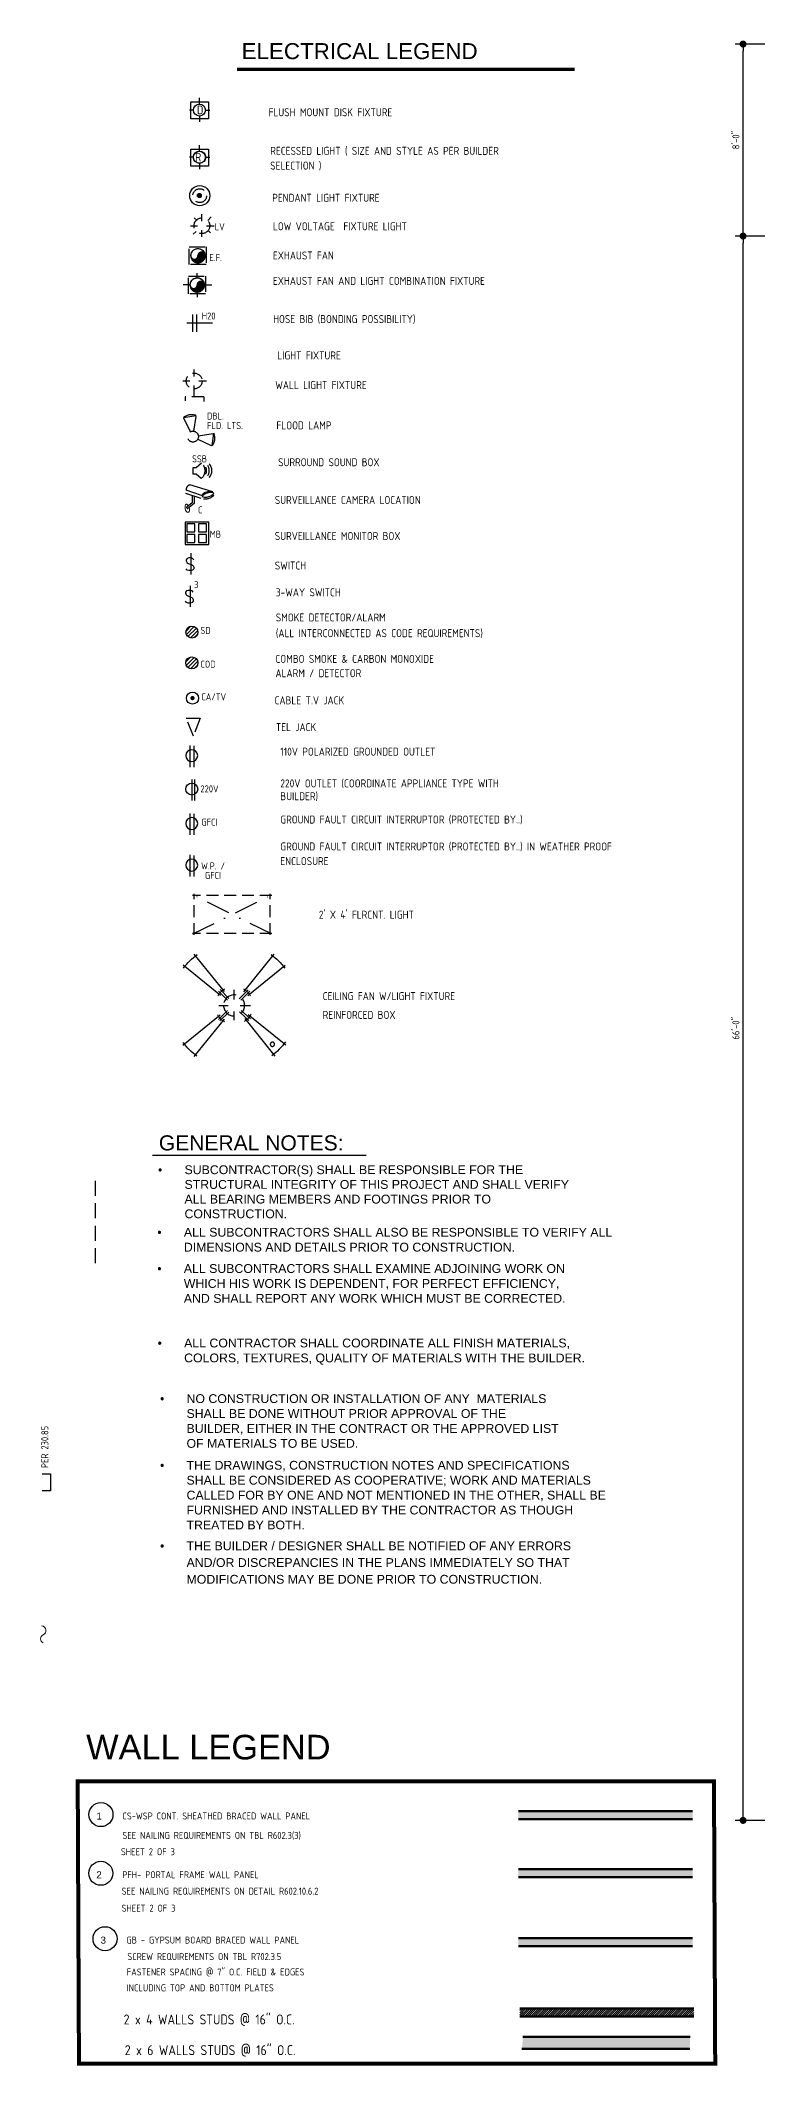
# Model space of a CAD drawing. Header units: feet. Extents: x 57903 to 63568, y -124112 to -112262.
# Drawn here: x 57903 to 58261, y -113311 to -112299 of the extents above; entities that cross this region are included whole.
import ezdxf

# ---------------------------------------------------------------- set-up
doc = ezdxf.new("R2010")
doc.units = ezdxf.units.FT
doc.header["$LTSCALE"] = 30
doc.header["$MEASUREMENT"] = 0
for name, pattern in [('DASHDOT', [1, 0.5, -0.25, 0, -0.25]), ('HIDDEN', [0.375, 0.25, -0.125]), ('Solid', [0]), ('WIRE', [2.9, 2.5, -0.2, 0, -0.2])]:
    doc.linetypes.add(name, pattern=pattern)
for name, color, linetype in [('DIM', 4, 'Continuous'), ('ELECTRICAL', 164, 'HIDDEN'), ('TEXT', 7, 'Continuous')]:
    doc.layers.add(name, color=color, linetype=linetype)
for name, color, linetype, lineweight in [('DIMS', 137, 'Continuous', 15), ('DOORTEXT', 253, 'Continuous', 20), ('FIXTURES', 2, 'Continuous', 15), ('HATCH', 123, 'Continuous', 0), ('L1', 251, 'Continuous', 13), ('PLN LBLS', 7, 'Continuous', 40), ('ROOM LBLS', 253, 'Continuous', 30), ('WALLS', 7, 'Continuous', 60)]:
    doc.layers.add(name, color=color, linetype=linetype, lineweight=lineweight)
doc.styles.add('ARCH', font='ARCHITXT.SHX')
doc.styles.add('ROMANS', font='romans')
doc.styles.add('SWIS72', font='swissel.ttf', dxfattribs={"height": 4.5})
doc.styles.add('TEXT1', font='ARCHITXT.shx')
doc.dimstyles.new('ARCHITECTURAL', dxfattribs={"dimtxt": 3.5, "dimasz": 3.5, "dimexe": 4, "dimexo": 2, "dimgap": 1.5, "dimtad": 1, "dimdec": 1, "dimzin": 3, "dimdsep": 46, "dimlunit": 4, "dimtxsty": 'ARCH', "dimblk": 'DOT', "dimcen": 0.0625, "dimadec": 0, "dimazin": 0, "dimtfac": 1, "dimtdec": 1, "dimtix": 1, "dimtofl": 0, "dimtmove": 1, "dimatfit": 2, "dimldrblk": 'DOTSMALL', "dimfxl": 1, "dimtolj": 1, "dimtzin": 0, "dimarcsym": 0})

# ---------------------------------------------------------------- blocks, each defined once
blk = doc.blocks.new('_Dot')
at = {"layer": 'DIMS', "color": 0, "lineweight": -2}
blk.add_line((-0.5, 0), (-1, 0), dxfattribs=at)
at = {"layer": 'DIMS', "color": 0, "const_width": 0.5}
blk.add_lwpolyline([(-0.25, 0, 1), (0.25, 0, 1)], format="xyb", close=True, dxfattribs=at)
blk = doc.blocks.new('*D499')
at = {"layer": 'Defpoints', "color": 0, "linetype": 'Solid', "transparency": 16777216}
for p in [(58253.9, -112396.9), (58319.9, -112396.9), (58319.9, -113188.9)]:
    blk.add_point(p, dxfattribs=at)
at = {"layer": 'DIMS', "color": 0, "linetype": 'Solid', "lineweight": -2, "transparency": 16777216}
for p, q in [((58317.9, -112396.9), (58249.9, -112396.9)), ((58253.9, -113185.4), (58253.9, -112400.4)), ((58317.9, -113188.9), (58249.9, -113188.9))]:
    blk.add_line(p, q, dxfattribs=at)
at = {"layer": 'DIMS', "color": 0, "linetype": 'Solid', "lineweight": -2, "transparency": 16777216, "xscale": 3.5, "yscale": 3.5, "zscale": 3.5}
for p, rotation in [((58253.9, -112396.9), 90), ((58253.9, -113188.9), 270)]:
    blk.add_blockref('_Dot', p, dxfattribs=dict(at, rotation=rotation))
at = {"layer": 'DIMS', "color": 0, "linetype": 'Solid', "transparency": 16777216, "insert": (58250.3, -112792.9), "char_height": 3.5, "attachment_point": 5, "rotation": 90, "style": 'ARCH'}
blk.add_mtext('\\A1;66\'-0"', dxfattribs=at)
blk = doc.blocks.new('_DotSmall')
at = {"layer": 'DIMS', "color": 0, "const_width": 0.5}
blk.add_lwpolyline([(-0.0625, 0, 1), (0.0625, 0, 1)], format="xyb", close=True, dxfattribs=at)
blk = doc.blocks.new('*D500')
at = {"layer": 'Defpoints', "color": 0, "linetype": 'Solid', "transparency": 16777216}
for p in [(58253.9, -112300.9), (58319.9, -112300.9), (58319.9, -112396.9)]:
    blk.add_point(p, dxfattribs=at)
at = {"layer": 'DIMS', "color": 0, "linetype": 'Solid', "lineweight": -2, "transparency": 16777216}
for p, q in [((58317.9, -112300.9), (58249.9, -112300.9)), ((58253.9, -112393.4), (58253.9, -112304.4)), ((58317.9, -112396.9), (58249.9, -112396.9))]:
    blk.add_line(p, q, dxfattribs=at)
at = {"layer": 'DIMS', "color": 0, "linetype": 'Solid', "lineweight": -2, "transparency": 16777216, "xscale": 3.5, "yscale": 3.5, "zscale": 3.5}
for p, rotation in [((58253.9, -112300.9), 90), ((58253.9, -112396.9), 270)]:
    blk.add_blockref('_Dot', p, dxfattribs=dict(at, rotation=rotation))
at = {"layer": 'DIMS', "color": 0, "linetype": 'Solid', "transparency": 16777216, "insert": (58250.3, -112348.9), "char_height": 3.5, "attachment_point": 5, "rotation": 90, "style": 'ARCH'}
blk.add_mtext('\\A1;8\'-0"', dxfattribs=at)
blk = doc.blocks.new('newfan')
at = {"layer": 'ELECTRICAL', "color": 253, "linetype": 'Continuous'}
for p, q in [((-6.5, 5.2), (-24.26, 19.55)), ((-4.7, 7.04), (-19.04, 24.8)), ((5.04, 6.85), (19.38, 24.6)), ((6.77, 4.94), (24.54, 19.3)), ((-6.4, -4.14), (-24.16, -18.49)), ((-4.56, -5.95), (-18.91, -23.71)), ((4.69, -5.92), (19.03, -23.68)), ((6.52, -4.11), (24.27, -18.45))]:
    blk.add_line(p, q, dxfattribs=at)
at = {"layer": 'ELECTRICAL', "color": 253}
for p, q in [((-7.44, 7.24), (-3.16, 3.04)), ((-6.74, 7.96), (-2.46, 3.76)), ((2.66, 3.67), (7.09, 7.71)), ((3.33, 2.93), (7.76, 6.97)), ((-7.32, -6.19), (-3.12, -1.91)), ((-6.6, -6.89), (-2.4, -2.61)), ((2.5, -2.59), (6.73, -6.86)), ((3.21, -1.89), (7.44, -6.15))]:
    blk.add_line(p, q, dxfattribs=at)
at = {"layer": 'ELECTRICAL'}
for p, q in [((-7.2, 0.6), (-2.82, 0.6)), ((0.04, 7.57), (0.04, 3.46)), ((2.9, 0.6), (7.78, 0.6)), ((0.04, -2.26), (0.04, -6.74))]:
    blk.add_line(p, q, dxfattribs=at)
at = {"layer": 'ELECTRICAL', "color": 147, "linetype": 'WIRE', "ltscale": 0.5}
blk.add_circle((18.19, 19.02), 1, dxfattribs=at)
at = {"layer": 'ELECTRICAL'}
blk.add_circle((0.04, 0.6), 5, dxfattribs=at)
at = {"layer": 'ELECTRICAL', "color": 253, "linetype": 'Continuous'}
for start, end in [(126.31167, 144.0137), (35.37262, 53.07513), (216.31135, 234.01338), (306.07698, 323.77899)]:
    blk.add_arc((0.04, 0.6), 29.82, start, end, dxfattribs=at)
at = {"layer": 'ELECTRICAL', "color": 253}
for start, end in [(120.22484, 150.86621), (27.06674, 57.72654), (210.22377, 240.86513), (299.43818, 330.07887)]:
    blk.add_arc((0.04, 0.6), 9, start, end, dxfattribs=at)
blk = doc.blocks.new('OL')
at = {"layer": 'ELECTRICAL', "color": 3, "linetype": 'Continuous'}
for p, q in [((-1.02, -2.13), (-1.02, -12.12)), ((0.88, -1.91), (0.88, -12.12))]:
    blk.add_line(p, q, dxfattribs=at)
blk.add_circle((-0.07, -6.71), 2.83, dxfattribs=at)
blk = doc.blocks.new('LT')
at = {"layer": 'ELECTRICAL', "linetype": 'Continuous'}
for p, q in [((-2.83, 0), (-4.69, 0)), ((0, 2.83), (0, 5.75)), ((2.83, 0), (4.95, 0)), ((0, -2.83), (0, -5.6))]:
    blk.add_line(p, q, dxfattribs=at)
blk.add_circle((0, 0), 2.83, dxfattribs=at)
blk = doc.blocks.new('RLT')
at = {"layer": 'ELECTRICAL', "linetype": 'Continuous'}
for p, q in [((-4.13, -4.19), (-4.13, 3.91)), ((-4.13, 3.91), (4.23, 3.91)), ((4.23, 3.91), (4.23, -4.19)), ((4.23, -4.19), (-4.13, -4.19))]:
    blk.add_line(p, q, dxfattribs=at)
blk.add_circle((0, 0), 2.95, dxfattribs=at)
at = {"layer": 'ELECTRICAL'}
blk.add_blockref('LT', (0, 0), dxfattribs=at)
at = {"layer": 'ELECTRICAL', "style": 'ARCH'}
blk.add_text('R', height=4.05, dxfattribs=at).set_placement((-2.04, -1.94))
blk = doc.blocks.new('RFAN')
for p, q in [((-4.16, 3.96), (4.2, 3.96)), ((-4.16, -4.14), (-4.16, 3.96)), ((4.2, 3.96), (4.2, -4.14)), ((4.2, -4.14), (-4.16, -4.14))]:
    blk.add_line(p, q)
blk.add_circle((0, 0), 3.38)
for centre, start, end in [((0, 1.69), 90, 270), ((0, 1.69), 90, 270), ((0.14, 1.68), 85.38462, 265.38462), ((0.27, 1.67), 80.76923, 260.76923), ((0.4, 1.64), 76.15385, 256.15385), ((0.53, 1.6), 71.53846, 251.53846), ((0.66, 1.55), 66.92308, 246.92308), ((0.78, 1.49), 62.30769, 242.30769), ((0.9, 1.43), 57.69231, 237.69231), ((1.01, 1.35), 53.07692, 233.07692), ((1.12, 1.26), 48.46154, 228.46154), ((1.22, 1.17), 43.84615, 223.84615), ((1.31, 1.07), 39.23077, 219.23077), ((1.39, 0.96), 34.61538, 214.61538), ((1.46, 0.84), 30, 210), ((1.52, 0.72), 25.38462, 205.38462), ((1.58, 0.6), 20.76923, 200.76923), ((1.62, 0.47), 16.15385, 196.15385), ((1.65, 0.34), 11.53846, 191.53846), ((1.68, 0.2), 6.92308, 186.92308), ((1.69, 0.07), 2.30769, 182.30769), ((1.69, -0.07), 357.69231, 177.69231), ((1.68, -0.2), 353.07692, 173.07692), ((1.65, -0.34), 348.46154, 168.46154), ((1.62, -0.47), 343.84615, 163.84615), ((1.58, -0.6), 339.23077, 159.23077), ((1.52, -0.72), 334.61538, 154.61538), ((1.46, -0.84), 330, 150), ((1.39, -0.96), 325.38462, 145.38462), ((1.31, -1.07), 320.76923, 140.76923), ((1.22, -1.17), 316.15385, 136.15385), ((1.12, -1.26), 311.53846, 131.53846), ((1.01, -1.35), 306.92308, 126.92308), ((0.9, -1.43), 302.30769, 122.30769), ((0.78, -1.49), 297.69231, 117.69231), ((0.66, -1.55), 293.07692, 113.07692), ((0.53, -1.6), 288.46154, 108.46154), ((0.4, -1.64), 283.84615, 103.84615), ((0.27, -1.67), 279.23077, 99.23077), ((0.14, -1.68), 274.61538, 94.61538), ((0, -1.69), 270, 90)]:
    blk.add_arc(centre, 1.69, start, end)
blk = doc.blocks.new('A$C77C01C99')
at = {"layer": 'ELECTRICAL'}
for p, q in [((7.2, 12.7), (7.2, 17.2)), ((0, 9.9), (4.4, 9.9)), ((7.2, 0), (7.2, 7)), ((10.1, 9.9), (14.9, 9.9)), ((13.2, 0), (1.6, 0))]:
    blk.add_line(p, q, dxfattribs=at)
blk.add_circle((7.2, 9.9), 4.99, dxfattribs=at)
blk = doc.blocks.new('SW')
at = {"layer": 'ELECTRICAL', "color": 2, "linetype": 'Continuous'}
blk.add_line((0, 10.08), (0, 0), dxfattribs=at)
at = {"layer": 'ELECTRICAL', "color": 2, "linetype": 'Continuous', "style": 'ROMANS'}
blk.add_text('S', height=6, dxfattribs=at).set_placement((-2.94, 1.86))
blk = doc.blocks.new('FLUOR')
at = {"layer": 'ELECTRICAL', "linetype": 'HIDDEN'}
for p, q in [((-24, 13), (-24, -13)), ((24, 13), (24, -13)), ((-25, 12), (25, 12)), ((-25, -12), (25, -12))]:
    blk.add_line(p, q, dxfattribs=at)
at = {"layer": 'ELECTRICAL', "color": 9, "linetype": 'DASHDOT'}
for p, q in [((-24.9, 12.4), (24.9, -12.4)), ((24.9, 12.4), (-24.9, -12.4))]:
    blk.add_line(p, q, dxfattribs=at)

msp = doc.modelspace()

# ---------------------------------------------------------------- hatches: boundary and pattern name
at = {"layer": 'ELECTRICAL'}
h = msp.add_hatch(dxfattribs=at)
h.set_pattern_fill('ANSI31', color=256, scale=0.792786, style=0)
h.set_pattern_definition([(45, (46017.62894, -87331.45153), (-0.07007306506, 0.07007306506), [])])
h.paths.add_polyline_path([(57981.1, -112376.59, 1), (57983.06, -112376.59, 1)])
h = msp.add_hatch(dxfattribs=at)
h.set_pattern_fill('ANSI31', color=256, scale=10.544057, style=0)
h.set_pattern_definition([(45, (57152.1133, -118234.1093), (-0.93197177, 0.93197177), [])])
h.paths.add_polyline_path([(57975.38, -112594.85, 1), (57981.35, -112594.85, 1)])
h = msp.add_hatch(dxfattribs=at)
h.set_pattern_fill('ANSI31', color=256, scale=10.544057, style=0)
h.set_pattern_definition([(45, (57152.0817, -118249.5031), (-0.93197177, 0.93197177), [])])
h.paths.add_polyline_path([(57981.32, -112610.25, 1), (57975.35, -112610.25, 1)])
at = {"layer": 'HATCH', "linetype": 'Solid'}
for points in [[(58228.7, -113184.29), (58141.59, -113184.29), (58141.59, -113188.29), (58228.7, -113188.29)], [(58228.7, -113213.35), (58141.59, -113213.35), (58141.59, -113217.35), (58228.7, -113217.35)], [(58228.7, -113247.84), (58141.59, -113247.84), (58141.59, -113251.84), (58228.7, -113251.84)]]:
    msp.add_hatch(color=256, dxfattribs=at).paths.add_polyline_path(points)
at = {"layer": 'HATCH', "ltscale": 0.5}
h = msp.add_hatch(dxfattribs=at)
h.set_pattern_fill('ANSI31', color=256, scale=6, style=0)
h.set_pattern_definition([(45, (17878.9892, -56061.9026), (-0.530330086, 0.530330086), [])])
h.paths.add_polyline_path([(58229.33, -113282.91), (58142.22, -113282.91), (58142.22, -113286.91), (58229.33, -113286.91)])
at = {"layer": 'HATCH'}
h = msp.add_hatch(color=9, dxfattribs=at)
h.dxf.hatch_style = 1
h.set_gradient(color1=(199, 200, 202), color2=(147, 149, 152), name='INVCYLINDER')
h.paths.add_polyline_path([(58227.39, -113297.06), (58143.84, -113297.06), (58143.38, -113303.06), (58227.24, -113303.06)])

# ---------------------------------------------------------------- linework, layer by layer
at = {"layer": 'DIM'}
msp.add_line((57958.6, -112856.36), (58065.56, -112856.36), dxfattribs=at)
at = {"layer": 'ELECTRICAL', "linetype": 'Continuous'}
for p, q in [((57977.78, -112338.33, 0.03), (57977.78, -112329.78, 0.03)), ((57977.78, -112329.78, 0.03), (57986.6, -112329.78, 0.03)), ((57986.6, -112329.78, 0.03), (57986.6, -112338.33, 0.03)), ((57986.6, -112338.33, 0.03), (57977.78, -112338.33, 0.03)), ((57981.03, -112417.74, 0.03), (57981.03, -112415.41, 0.03)), ((57977.47, -112421.3, 0.03), (57974, -112421.3, 0.03)), ((57981.03, -112424.86, 0.03), (57981.03, -112427.51, 0.03)), ((57984.59, -112421.3, 0.03), (57988.25, -112421.3, 0.03)), ((57982.95, -112528.13, 0.03), (57975.29, -112525.52, 0.03)), ((57983.21, -112526.53, 0.03), (57975.55, -112523.92, 0.03)), ((57988.85, -112524.67, 0.03), (57977.37, -112521.32, 0.03))]:
    msp.add_line(p, q, dxfattribs=at)
at = {"layer": 'ELECTRICAL'}
for p, q in [((57977.63, -112391.73, 0.03), (57981.1, -112391.73, 0.03)), ((57980.56, -112394.52, 0.03), (57978.98, -112395.92, 0.03)), ((57981.02, -112389.1, 0.03), (57979.58, -112387.8, 0.03)), ((57983.36, -112389.47, 0.03), (57983.36, -112385.93, 0.03)), ((57983.36, -112397.24, 0.03), (57983.36, -112393.99, 0.03)), ((57985.62, -112391.73, 0.03), (57989.48, -112391.73, 0.03)), ((57986.33, -112389.12, 0.03), (57987.98, -112387.34, 0.03)), ((57986.4, -112394.01, 0.03), (57987.65, -112395.27, 0.03)), ((57975.05, -112477.17, 0.03), (57975.05, -112479.24, 0.03)), ((57984.27, -112477.17, 0.03), (57984.27, -112479.55, 0.03)), ((57974.18, -112487.55, 0.03), (57980.55, -112486.6, 0.03)), ((57977.67, -112494.67, 0.03), (57974.18, -112487.55, 0.03)), ((57979.31, -112494.43, 0.03), (57980.55, -112486.6, 0.03)), ((57981.58, -112496.7, 0.03), (57989.41, -112495.45, 0.03)), ((57988.46, -112501.82, 0.03), (57989.41, -112495.45, 0.03)), ((57981.33, -112498.34, 0.03), (57988.46, -112501.82, 0.03)), ((57980.53, -112512.74, 0.03), (57978.82, -112512.74, 0.03)), ((57978.82, -112512.74, 0.03), (57978.82, -112515.97, 0.03)), ((57980.53, -112515.97, 0.03), (57978.82, -112515.97, 0.03)), ((57983.2, -112510.35, 0.03), (57980.53, -112512.74, 0.03)), ((57982.95, -112518.15, 0.03), (57980.53, -112515.97, 0.03)), ((57978.56, -112526.7, 0.03), (57978.56, -112530.24, 0.03)), ((57979.57, -112527.04, 0.03), (57979.57, -112530.6, 0.03)), ((57978.56, -112530.24, 0.03), (57975.75, -112532.36, 0.03)), ((57979.57, -112530.6, 0.03), (57976.18, -112533.16, 0.03)), ((57975.44, -112637.85, 0.03), (57982.58, -112637.85, 0.03)), ((57979.14, -112646.89, 0.03), (57975.44, -112637.85, 0.03)), ((57982.58, -112637.85, 0.03), (57979.14, -112646.89, 0.03)), ((57930.09, -112869.13), (57930.09, -112913.13))]:
    msp.add_line(p, q, dxfattribs=at)
at = {"layer": 'ELECTRICAL', "linetype": 'ByBlock'}
for p, q in [((57988.68, -112440.38, 0.03), (57975.79, -112440.38, 0.03)), ((57978.86, -112444.73, 0.03), (57978.86, -112436.03, 0.03)), ((57980.9, -112444.73, 0.03), (57980.9, -112436.03, 0.03))]:
    msp.add_line(p, q, dxfattribs=at)
at = {"layer": 'ELECTRICAL', "color": 3, "linetype": 'Continuous'}
for p, q in [((57978.25, -112668.47, 0.03), (57978.25, -112679.01, 0.03)), ((57979.72, -112668.47, 0.03), (57979.72, -112679.01, 0.03))]:
    msp.add_line(p, q, dxfattribs=at)
at = {"layer": 'ELECTRICAL', "linetype": 'ByBlock', "elevation": 0.03}
msp.add_lwpolyline([(57986.84, -112539.98), (57974.94, -112539.98), (57974.94, -112551.15), (57986.84, -112551.15)], close=True, dxfattribs=at)
at = {"layer": 'ELECTRICAL', "elevation": 0.03}
for points in [[(57979.86, -112540.75), (57975.81, -112540.75), (57975.81, -112544.76), (57979.86, -112544.76)], [(57979.86, -112546.04), (57975.81, -112546.04), (57975.81, -112550.06), (57979.86, -112550.06)], [(57985.67, -112540.75), (57981.62, -112540.75), (57981.62, -112544.76), (57985.67, -112544.76)], [(57985.67, -112546.04), (57981.62, -112546.04), (57981.62, -112550.06), (57985.67, -112550.06)]]:
    msp.add_lwpolyline(points, close=True, dxfattribs=at)
at = {"layer": 'ELECTRICAL', "linetype": 'ByBlock', "const_width": 1.05, "elevation": 0.03}
msp.add_lwpolyline([(57979.19, -112627.86, -1), (57978.14, -112627.86, -1)], format="xyb", close=True, dxfattribs=at)
at = {"layer": 'ELECTRICAL', "linetype": 'Continuous', "elevation": 0.03}
msp.add_lwpolyline([(57903.43, -113015.62), (57907.74, -113015.62), (57907.74, -113024.13), (57903.43, -113024.13)], dxfattribs=at)
at = {"layer": 'ELECTRICAL', "linetype": 'Continuous'}
for centre, radius in [((57982.28, -112376.69, 0.03), 5.03), ((57981.38, -112406.68, 0.03), 3.56), ((57981.03, -112421.3, 0.03), 3.56)]:
    msp.add_circle(centre, radius, dxfattribs=at)
at = {"layer": 'ELECTRICAL'}
for centre, radius in [((57982.28, -112376.69, 0.03), 3.45), ((57982.08, -112376.59, 0.03), 0.98), ((57983.36, -112391.73, 0.03), 3.95), ((57978.88, -112497.13, 0.03), 2.74)]:
    msp.add_circle(centre, radius, dxfattribs=at)
at = {"layer": 'ELECTRICAL', "color": 3, "linetype": 'Continuous'}
for centre in [(57978.36, -112594.85, 0.03), (57978.33, -112610.25, 0.03), (57978.66, -112627.86, 0.03), (57978.29, -112673.31, 0.03)]:
    msp.add_circle(centre, 2.99, dxfattribs=at)
at = {"layer": 'ELECTRICAL'}
for centre, radius, start, end in [((57978.23, -112492.83, 0.03), 6.65, 69.53001, 127.50499), ((57983.18, -112497.78, 0.03), 6.65, 322.49501, 20.46999), ((57979.95, -112514.15, 0.03), 5, 306.83289, 49.44572), ((57980.67, -112514.15, 0.03), 5, 338.66089, 21.33911), ((57982.03, -112514.15, 0.03), 5, 329.76486, 30.23514), ((57983.39, -112514.15, 0.03), 5, 317.17627, 42.82373), ((57977.75, -112523.53, 0.03), 2.24, 99.84584, 190.00115), ((57984.92, -112521.9, 0.03), 6.41, 263.68219, 315.43171), ((57976.45, -112532.5, 0.03), 0.713, 168.78952, 248.08102)]:
    msp.add_arc(centre, radius, start, end, dxfattribs=at)
at = {"layer": 'ELECTRICAL', "linetype": 'Continuous'}
msp.add_arc((57987.66, -112530.54, 0.03), 5.99, 78.56362, 138.02154, dxfattribs=at)
msp.add_ellipse((57986.41, -112526.26, 0.03), major_axis=(-2.69, -0.82), ratio=0.3889334, dxfattribs=at)
at = {"layer": 'FIXTURES'}
for centre, radius, start, end in [((57903.09, -113094), 2.31, 292.88527, 86.02703), ((57903.09, -113094), 2.31, 292.88527, 86.02703), ((57903.09, -113094), 2.31, 292.88527, 86.02703), ((57904.81, -113098.1), 2.14, 112.88527, 247.11473), ((57904.81, -113098.1), 2.14, 112.88527, 247.11473), ((57904.81, -113098.1), 2.14, 112.88527, 247.11473)]:
    msp.add_arc(centre, radius, start, end, dxfattribs=at)
at = {"layer": 'L1', "ltscale": 0.5, "const_width": 2}
msp.add_lwpolyline([(57921.28, -113169.31), (58239.35, -113169.31), (58239.97, -113310.42), (57921.91, -113310.42)], close=True, dxfattribs=at)
at = {"layer": 'L1', "linetype": 'Continuous'}
msp.add_ellipse((57976.02, -112532.98, 0.03), major_axis=(-0.46, 2.05), ratio=0.4785989, start_param=-1.013884, end_param=4.8035578, dxfattribs=at)
at = {"layer": 'PLN LBLS', "linetype": 'Continuous', "const_width": 1.69, "elevation": 0.03}
msp.add_lwpolyline([(58000.86, -112313.56), (58169.73, -112313.56)], dxfattribs=at)
at = {"layer": 'TEXT'}
for centre in [(57932.9, -113186), (57932.83, -113215.34), (57934.93, -113248.02)]:
    msp.add_circle(centre, 6, dxfattribs=at)
at = {"layer": 'WALLS', "ltscale": 0.5}
for p, q in [((58141.59, -113184.29), (58228.7, -113184.29)), ((58141.59, -113188.29), (58228.7, -113188.29)), ((58141.59, -113213.35), (58228.7, -113213.35)), ((58141.59, -113217.35), (58228.7, -113217.35)), ((58141.59, -113247.84), (58228.7, -113247.84)), ((58141.59, -113251.84), (58228.7, -113251.84)), ((58142.22, -113282.91), (58229.33, -113282.91)), ((58142.22, -113286.91), (58229.33, -113286.91))]:
    msp.add_line(p, q, dxfattribs=at)
at = {"layer": 'WALLS'}
for p, q in [((58143.38, -113303.06), (58227.24, -113303.06)), ((58143.84, -113297.06), (58227.39, -113297.06))]:
    msp.add_line(p, q, dxfattribs=at)

# ---------------------------------------------------------------- block references
at = {"layer": 'ELECTRICAL'}
for name, p, xscale, yscale, zscale in [('LT', (57982.14, -112333.9, 0.03), 1.054405688178843, 1.054405688178843, 1.054405688178843), ('RLT', (57982.14, -112357.49, 0.03), 1.054405688178843, 1.054405688178843, 1.054405688178843), ('A$C77C01C99', (57973.8, -112477.17, 0.03), 0.7927862317123751, 0.7927862317123751, 0.7927862317123751), ('SW', (57977.77, -112566.09, 0.03), 1.054405688178843, 1.054405688178843, 1.054405688178843), ('SW', (57977.48, -112582.29, 0.03), 1.054405688178843, 1.054405688178843, 1.054405688178843)]:
    msp.add_blockref(name, p, dxfattribs=dict(at, xscale=xscale, yscale=yscale, zscale=zscale))
for name, p, xscale, yscale, zscale, rotation in [('RFAN', (57981.38, -112406.68, 0.03), 1.054405688178843, 1.054405688178843, 1.054405688178843, 270), ('RFAN', (57981.03, -112421.3, 0.03), 1.054405688178843, 1.054405688178843, 1.054405688178843, 270), ('FLUOR', (57998.5, -112735.96, 0.03), 0.7908042661330942, 0.7908042661330942, 0.7908042661330942, 180)]:
    msp.add_blockref(name, p, dxfattribs=dict(at, xscale=xscale, yscale=yscale, zscale=zscale, rotation=rotation))
at = {"layer": 'ELECTRICAL', "linetype": 'ByBlock', "xscale": -1.054405688178843, "yscale": 1.054405688178843, "zscale": 1.054405688177458}
for p in [(57978.22, -112649.55, 0.03), (57978.22, -112683.48, 0.03), (57978.22, -112704.27, 0.03)]:
    msp.add_blockref('OL', p, dxfattribs=at)
at = {"layer": 'ELECTRICAL', "linetype": 'ByBlock', "xscale": -1.054405688178843, "yscale": 1.054405688178843, "zscale": 1.054405688177458, "rotation": 180}
msp.add_blockref('newfan', (57999.43, -112780.86, 0.03), dxfattribs=at)

# ---------------------------------------------------------------- texts
at = {"layer": 'DIM', "style": 'SWIS72'}
msp.add_text('GENERAL NOTES:', height=7.5292, dxfattribs=at).set_placement((57961.83, -112853.96))
at = {"layer": 'DIMS', "linetype": 'Solid', "insert": (57961.45, -112861.42), "char_height": 4.40669, "width": 209.7701, "attachment_point": 1, "style": 'SWIS72'}
msp.add_mtext('\\pxi-3,l3,t3;{\\fSymbol|b0|i0|c2|p18;·^I}SUBCONTRACTOR(S) SHALL BE RESPONSIBLE FOR THE STRUCTURAL INTEGRITY OF THIS PROJECT AND SHALL VERIFY ALL BEARING MEMBERS AND FOOTINGS PRIOR TO CONSTRUCTION.', dxfattribs=at)
at = {"layer": 'DIMS', "linetype": 'Solid', "char_height": 4.40669, "attachment_point": 1, "style": 'SWIS72'}
for s, insert, width, line_spacing_factor in [('\\pxi-3,l3,t3;{\\fSymbol|b0|i0|c2|p18;·^I}ALL SUBCONTRACTORS SHALL ALSO BE RESPONSIBLE TO VERIFY ALL DIMENSIONS AND DETAILS PRIOR TO CONSTRUCTION.', (57961.14, -112892.67), 234.619, 1.015822), ('\\pxi-3,l3,t3;{\\fSymbol|b0|i0|c2|p18;·^I}ALL SUBCONTRACTORS SHALL EXAMINE ADJOINING WORK ON WHICH HIS WORK IS DEPENDENT, FOR PERFECT EFFICIENCY, AND SHALL REPORT ANY WORK WHICH MUST BE CORRECTED.', (57961.1, -112910.81), 212.5968, 1.015822), ('\\pxi-3,l3,t3;{\\fSymbol|b0|i0|c2|p18;·^I}ALL CONTRACTOR SHALL COORDINATE ALL FINISH MATERIALS, COLORS, TEXTURES, QUALITY OF MATERIALS WITH THE BUILDER.', (57961.26, -112948.04), 217.5436, 1.015822), ('\\pxi-3,l3,t3;{\\fSymbol|b0|i0|c2|p18;·^I}NO CONSTRUCTION OR INSTALLATION OF ANY  MATERIALS SHALL BE DONE WITHOUT PRIOR APPROVAL OF THE BUILDER, EITHER IN THE CONTRACT OR THE APPROVED LIST OF MATERIALS TO BE USED.', (57962.46, -112975.84), 199.8826, 1.015822), ('\\pxi-3,l3,t3;{\\fSymbol|b0|i0|c2|p18;·^I}THE DRAWINGS, CONSTRUCTION NOTES AND SPECIFICATIONS SHALL BE CONSIDERED AS COOPERATIVE; WORK AND MATERIALS CALLED FOR BY ONE AND NOT MENTIONED IN THE OTHER, SHALL BE FURNISHED AND INSTALLED BY THE CONTRACTOR AS THOUGH TREATED BY BOTH.', (57962.46, -113009.16), 223.2141, 1.015822), ('\\pxi-3,l3,t3;{\\fSymbol|b0|i0|c2|p18;·^I}THE BUILDER / DESIGNER SHALL BE NOTIFIED OF ANY ERRORS AND/OR DISCREPANCIES IN THE PLANS IMMEDIATELY SO THAT MODIFICATIONS MAY BE DONE PRIOR TO CONSTRUCTION.', (57962.46, -113049.44), 225.3171, 1.138167)]:
    msp.add_mtext(s, dxfattribs=dict(at, insert=insert, width=width, line_spacing_factor=line_spacing_factor))
at = {"layer": 'DOORTEXT', "color": 7, "style": 'TEXT1'}
for s, height, p in [('FLUSH MOUNT DISK FIXTURE', 4, (58016.7, -112337.01, 0.03)), ('PENDANT LIGHT FIXTURE ', 4, (58018.49, -112379.76, 0.03)), ('LV', 3.5, (57989.8, -112394.01, 0.03)), ('LOW VOLTAGE  FIXTURE LIGHT ', 4, (58018.87, -112394.01, 0.03)), ('EXHAUST FAN', 4, (58018.87, -112408.59, 0.03)), ('E.F.', 3.5, (57987.1, -112409.39, 0.03)), ('EXHAUST FAN AND LIGHT COMBINATION FIXTURE ', 4, (58018.87, -112421.32, 0.03)), ('H20', 3.5, (57983.31, -112438.59, 0.03)), ('HOSE BIB (BONDING POSSIBILITY)', 4, (58018.98, -112440.38, 0.03)), ('LIGHT FIXTURE', 4, (58021.06, -112458.54, 0.03)), ('WALL LIGHT FIXTURE', 4, (58020.04, -112473.38, 0.03)), ('DBL.', 3.5, (57985.94, -112488.6, 0.03)), ('FLD. LTS.', 3.5, (57985.94, -112493.36, 0.03)), ('FLOOD LAMP', 4, (58020.62, -112493.53, 0.03)), ('SSB', 3.5, (57978.45, -112510, 0.03)), ('SURROUND SOUND BOX ', 4, (58021.49, -112511.96, 0.03)), ('SURVEILLANCE CAMERA LOCATION ', 4, (58019.81, -112530.82, 0.03)), ('C', 3.5, (57981.43, -112535.55, 0.03)), ('MB', 3.5, (57987.32, -112547.67, 0.03)), ('SURVEILLANCE MONITOR BOX', 4, (58019.81, -112548.84, 0.03)), ('SWITCH', 4, (58019.81, -112563.58, 0.03)), ('3', 3.5, (57979.51, -112572.87, 0.03)), ('3-WAY SWITCH', 4, (58020.32, -112576.97, 0.03)), ('SD', 3.5, (57982.63, -112595.75, 0.03)), ('COD', 3.5, (57982.64, -112612.66, 0.03)), ('CA/TV', 3.5, (57983.08, -112628.98, 0.03)), ('CABLE T.V JACK', 4, (58019.69, -112630.99, 0.03)), ('TEL JACK', 4, (58020.32, -112644.38, 0.03)), ('110V POLARIZED GROUNDED OUTLET', 4, (58022.58, -112656.63, 0.03)), ('220V', 3.5, (57982.62, -112674.98, 0.03)), ('GFCI', 3.5, (57983.09, -112691.61, 0.03)), ('GROUND FAULT CIRCUIT INTERRUPTOR (PROTECTED BY..)', 4, (58022.58, -112690.56, 0.03)), ('W.P. /', 3.5, (57982.95, -112713.49, 0.03)), (' GFCI', 3.5, (57982.95, -112718.22, 0.03)), ("2' X 4' FLRCNT. LIGHT ", 4, (58041.83, -112738.13, 0.03))]:
    msp.add_text(s, height=height, dxfattribs=at).set_placement(p)
at = {"layer": 'DOORTEXT', "color": 7, "linetype": 'Solid', "char_height": 4, "attachment_point": 1, "style": 'TEXT1'}
for s, insert, width, line_spacing_factor in [('RECESSED LIGHT ( SIZE AND STYLE AS PER BUILDER SELECTION )', (58017.52, -112352.28, 0.03), 121.7486, 1.108638), ('SMOKE DETECTOR/ALARM  \\P(ALL INTERCONNECTED AS CODE REQUIREMENTS)', (58020.32, -112585.55, 0.03), 151.7379, 1.17851), ('COMBO SMOKE & CARBON MONOXIDE ALARM / DETECTOR', (58020.13, -112606.25, 0.03), 94.7571, 1.074444), ('220V OUTLET (COORDINATE APPLIANCE TYPE WITH BUILDER)', (58022.58, -112668.49, 0.03), 120.6, 0.963114), ('GROUND FAULT CIRCUIT INTERRUPTOR (PROTECTED BY..) IN WEATHER PROOF ENCLOSURE', (58022.58, -112700.04, 0.03), 175.1571, 1.096065), ('CEILING FAN W/LIGHT FIXTURE REINFORCED BOX', (58043.76, -112774.85, 0.03), 93.2257, 1.40586)]:
    msp.add_mtext(s, dxfattribs=dict(at, insert=insert, width=width, line_spacing_factor=line_spacing_factor))
at = {"layer": 'ELECTRICAL', "style": 'ARCH'}
msp.add_text('D', height=4.27, dxfattribs=at).set_placement((57980.94, -112335.95, 0.03))
at = {"layer": 'ROOM LBLS', "style": 'SWIS72'}
for s, height, p in [('ELECTRICAL LEGEND', 8, (58003.23, -112308.44, 0.03)), ('WALL LEGEND', 12.2976, (57925.51, -113158.41, -0.03))]:
    msp.add_text(s, height=height, dxfattribs=at).set_placement(p)
at = {"layer": 'TEXT', "style": 'ARCH'}
msp.add_text(' PER 230.85', height=3.5, rotation=90, dxfattribs=at).set_placement((57906.59, -113014.74))
at = {"layer": 'TEXT', "style": 'SWIS72'}
for s, p in [('1', (57930.65, -113188.48)), ('2', (57930.59, -113217.82)), ('3', (57932.68, -113250.5))]:
    msp.add_text(s, height=3.5, dxfattribs=at).set_placement(p)
at = {"layer": 'TEXT', "color": 7, "style": 'TEXT1'}
for s, height, p in [('CS-WSP CONT. SHEATHED BRACED WALL PANEL', 3.5, (57943.64, -113188.44)), ('SEE NAILING REQUIREMENTS ON TBL R602.3(3) ', 3.5, (57943.64, -113198.15)), ('SHEET 2 OF 3', 3.5, (57942.9, -113206.3)), ('PFH- PORTAL FRAME WALL PANEL', 3.5, (57943.57, -113217.78)), ('SEE NAILING REQUIREMENTS ON DETAIL R602.10.6.2 ', 3.5, (57943.24, -113226.03)), ('SHEET 2 OF 3', 3.5, (57943.22, -113234.54)), ('GB - GYPSUM BOARD BRACED WALL PANEL ', 3.5, (57945.66, -113250.46)), ('SCREW REQUIREMENTS ON TBL R702.3.5', 3.5, (57946.1, -113258.71)), ('FASTENER SPACING @ 7" O.C. FIELD & EDGES ', 3.5, (57945.81, -113266.43)), ('INCLUDING TOP AND BOTTOM PLATES', 3.5, (57945.81, -113274.35)), ('2 x 4 WALLS STUDS @ 16" O.C. ', 5, (57944.27, -113290.91)), ('2 x 6 WALLS STUDS @ 16" O.C. ', 5, (57944.82, -113306.25))]:
    msp.add_text(s, height=height, dxfattribs=at).set_placement(p)

# ---------------------------------------------------------------- dimensions: what is measured, and where the dimension line sits
at = {"layer": 'DIMS', "linetype": 'Solid'}
for base, p1, p2, picture, middle in [((58253.91, -112300.87), (58319.91, -112396.87), (58319.91, -112300.87), '*D500', (58250.33, -112348.87)), ((58253.91, -112396.87), (58319.91, -113188.87), (58319.91, -112396.87), '*D499', (58250.33, -112792.87))]:
    dim = msp.add_linear_dim(base=base, p1=p1, p2=p2, angle=90, dimstyle='ARCHITECTURAL', dxfattribs=at)
    dim.commit()
    dim.dimension.update_dxf_attribs({"geometry": picture, "text_midpoint": middle})

doc.saveas('drawing.dxf')
